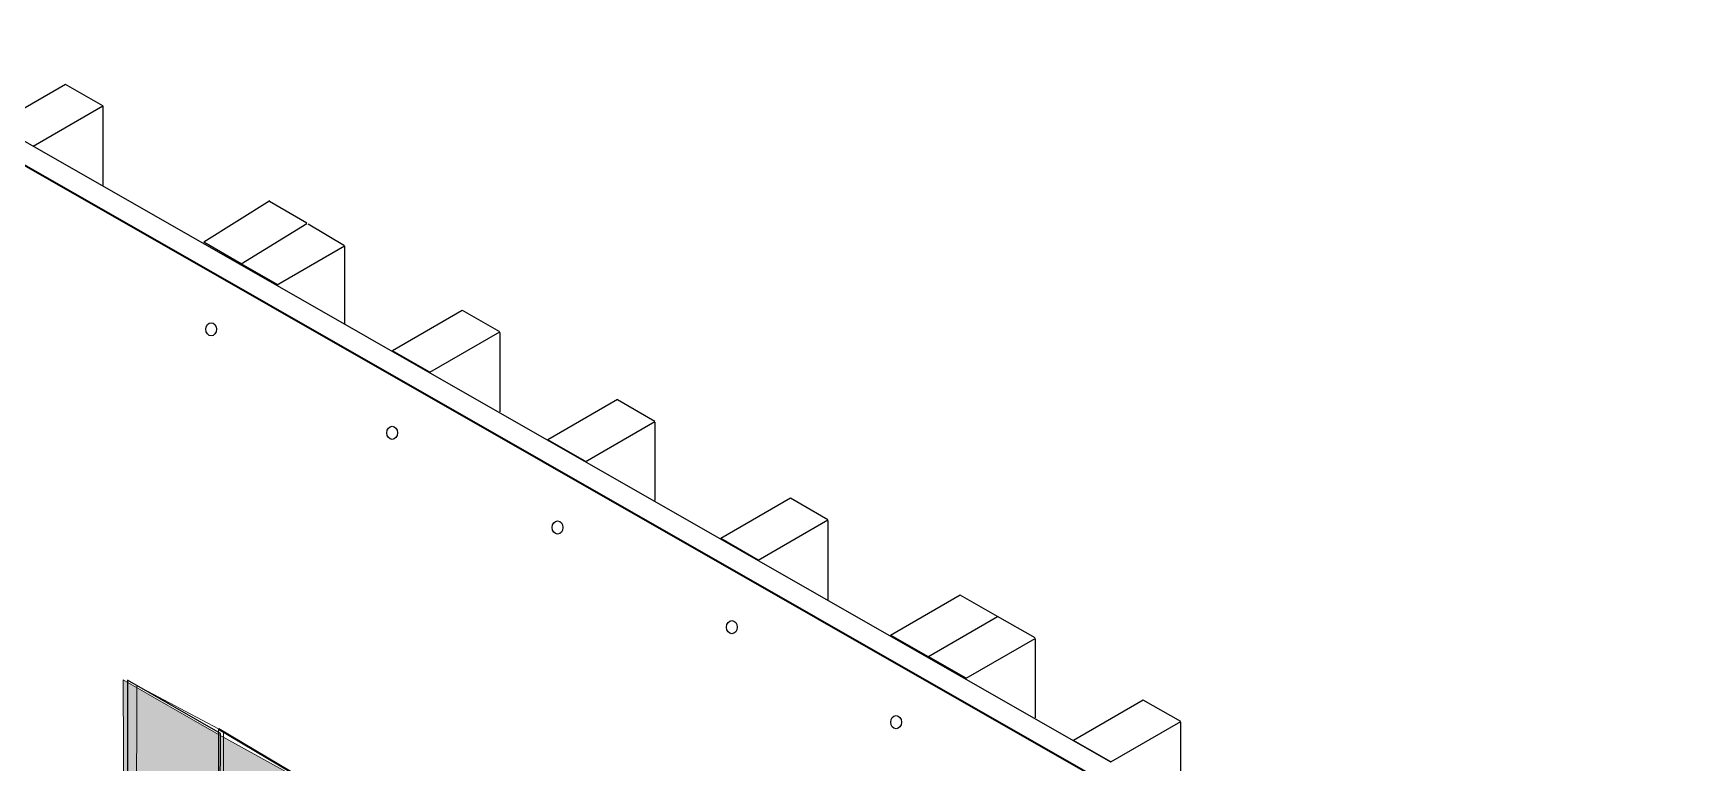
# Model space of a CAD drawing. Header units: inches. Extents: x -17.6 to 82.3, y -15.1 to 23.2.
# Drawn here: x 7.52 to 13.07, y 14.35 to 16.79 of the extents above; entities that cross this region are included whole.
import ezdxf

# ---------------------------------------------------------------- set-up
doc = ezdxf.new("R2010")
doc.units = ezdxf.units.IN
doc.header["$MEASUREMENT"] = 0
for name, color, linetype, lineweight in [('.ATI-HATCH', 7, 'Continuous', 0), ('G-ANNO-TTLB', 7, 'Continuous', 0), ('TYVEK', 7, 'Continuous', 0)]:
    doc.layers.add(name, color=color, linetype=linetype, lineweight=lineweight)
pattern_1 = [(45, (0, 0), (-7.071, 7.071), [])]

# ---------------------------------------------------------------- blocks, each defined once
blk = doc.blocks.new('Block_289')
at = {"layer": 'TYVEK', "color": 252, "lineweight": 25, "true_color": 0x848484}
for centre in [(8.1141, 15.8001), (8.7201, 15.4538), (9.274, 15.1371), (9.8574, 14.8037), (10.4071, 14.4857)]:
    blk.add_ellipse(centre, major_axis=(0, 0.0221), ratio=0.812499, dxfattribs=at)

msp = doc.modelspace()

# ---------------------------------------------------------------- hatches: boundary and pattern name
at = {"layer": '.ATI-HATCH', "true_color": 0x808080, "transparency": 33554483}
msp.add_hatch(color=8, dxfattribs=at).paths.add_polyline_path([(8.1306, 14.4485), (7.8197, 14.6269), (7.8336, 11.4485), (8.1402, 11.2672), (8.4312, 11.4374), (8.4299, 14.2836)])
at = {"layer": 'G-ANNO-TTLB', "true_color": 0xff00ff, "transparency": 33554687}
h = msp.add_hatch(color=6, dxfattribs=at)
edge = h.paths.add_edge_path()
edge.add_spline(control_points=[(24.6253, -11.0625), (24.6253, -11.0625), (-16.0625, -11.0625), (-16.0625, -11.0625), (-16.0625, -11.0625), (-16.0625, 23.0625), (-16.0625, 23.0625), (-16.0625, 23.0625), (24.6253, 23.0625), (24.6253, 23.0625), (24.6253, 23.0625), (24.6253, -11.0625), (24.6253, -11.0625)], knot_values=[0, 0, 0, 0, 1, 1, 1, 2, 2, 2, 3, 3, 3, 4, 4, 4, 4], degree=3, periodic=0)
edge = h.paths.add_edge_path()
edge.add_spline(control_points=[(-15.9375, 22.9375), (-15.9375, 22.9375), (-15.9375, -10.9375), (-15.9375, -10.9375), (-15.9375, -10.9375), (24.5003, -10.9375), (24.5003, -10.9375), (24.5003, -10.9375), (24.5003, 22.9375), (24.5003, 22.9375), (24.5003, 22.9375), (-15.9375, 22.9375), (-15.9375, 22.9375)], knot_values=[0, 0, 0, 0, 1, 1, 1, 2, 2, 2, 3, 3, 3, 4, 4, 4, 4], degree=3, periodic=0)
edge.add_line((-15.9375, 22.9375), (-15.9375, 22.9375))
at = {"layer": 'TYVEK', "true_color": 0x000000, "transparency": 33554687}
h = msp.add_hatch(dxfattribs=at)
h.set_pattern_fill('_U', color=18, scale=10, angle=45, style=2, pattern_type=0)
h.set_pattern_definition(pattern_1)
h.paths.add_polyline_path([(8.1402, 11.2672), (7.8581, 11.4362), (7.8655, 14.6085), (8.1387, 14.4631)])
h = msp.add_hatch(dxfattribs=at)
h.set_pattern_fill('_U', color=18, scale=10, angle=45, style=2, pattern_type=0)
h.set_pattern_definition(pattern_1)
h.paths.add_polyline_path([(8.4382, 11.4399), (8.1491, 11.2746), (8.1558, 14.4527), (8.4406, 14.2859)])

# ---------------------------------------------------------------- linework, layer by layer
at = {"layer": '.ATI-HATCH'}
msp.add_lwpolyline([(8.1306, 14.4485), (7.8197, 14.6269), (7.8336, 11.4485), (8.1402, 11.2672), (8.4312, 11.4374), (8.4299, 14.2836)], close=True, dxfattribs=at)
msp.add_lwpolyline([(8.1377, 14.4482)], dxfattribs=at)
at = {"layer": 'G-ANNO-TTLB'}
for points in [[(24.6253, -11.0625), (24.6253, -11.0625), (-16.0625, -11.0625), (-16.0625, -11.0625), (-16.0625, -11.0625), (-16.0625, 23.0625), (-16.0625, 23.0625), (-16.0625, 23.0625), (24.6253, 23.0625), (24.6253, 23.0625), (24.6253, 23.0625), (24.6253, -11.0625), (24.6253, -11.0625)], [(-15.9375, 22.9375), (-15.9375, 22.9375), (-15.9375, -10.9375), (-15.9375, -10.9375), (-15.9375, -10.9375), (24.5003, -10.9375), (24.5003, -10.9375), (24.5003, -10.9375), (24.5003, 22.9375), (24.5003, 22.9375), (24.5003, 22.9375), (-15.9375, 22.9375), (-15.9375, 22.9375)]]:
    msp.add_open_spline(points, degree=3, knots=[0, 0, 0, 0, 1, 1, 1, 2, 2, 2, 3, 3, 3, 4, 4, 4, 4], dxfattribs=at)
at = {"layer": 'TYVEK', "color": 33, "lineweight": 25, "true_color": 0xcc9966}
for p, q in [((7.6266, 16.6196), (7.3933, 16.4846)), ((7.7521, 16.5479), (7.6271, 16.6196)), ((7.5183, 16.4132), (7.7521, 16.5482)), ((7.7521, 16.5479), (7.7521, 16.2798)), ((8.3102, 16.2296), (8.0895, 16.0911)), ((8.4348, 16.1555), (8.3098, 16.2272)), ((8.2145, 16.0194), (8.4346, 16.1545)), ((8.5608, 16.079), (8.4384, 16.1521)), ((8.2145, 16.0194), (8.0895, 16.0911)), ((8.3334, 15.9478), (8.5608, 16.079)), ((8.5608, 16.0781), (8.5608, 15.8182)), ((8.3395, 15.9478), (8.2145, 16.0194)), ((8.9549, 15.8635), (8.7216, 15.7285)), ((9.0801, 15.7918), (8.9552, 15.8635)), ((8.8466, 15.6568), (9.0804, 15.7918)), ((9.0801, 15.7894), (9.0801, 15.5237)), ((8.8466, 15.6568), (8.7216, 15.7285)), ((9.4745, 15.5655), (9.2412, 15.4305)), ((9.5995, 15.4922), (9.4745, 15.5638)), ((9.3662, 15.3572), (9.6, 15.4922)), ((9.6, 15.4895), (9.6, 15.2278)), ((9.3662, 15.3589), (9.2412, 15.4305)), ((10.0535, 15.2347), (9.8202, 15.0998)), ((10.1785, 15.1631), (10.0535, 15.2347)), ((9.9452, 15.0281), (10.1789, 15.1631)), ((10.1785, 15.1608), (10.1785, 14.8945)), ((9.9452, 15.0281), (9.8202, 15.0998)), ((10.6215, 14.9108), (10.3882, 14.7758)), ((10.8724, 14.7676), (10.747, 14.8393)), ((10.5156, 14.7042), (10.3906, 14.7758)), ((10.6418, 14.6326), (10.8724, 14.7661)), ((10.8724, 14.7661), (10.8724, 14.4998)), ((10.6418, 14.6326), (10.5168, 14.7043)), ((11.2348, 14.5595), (11.0015, 14.4245)), ((11.3603, 14.4878), (11.2348, 14.5595)), ((11.1265, 14.3528), (11.3603, 14.4878)), ((11.3638, 8.5936), (11.3603, 14.4854)), ((11.0015, 14.4245), (11.0015, 14.4242)), ((11.1265, 14.3528), (11.0015, 14.4245))]:
    msp.add_line(p, q, dxfattribs=at)
at = {"layer": 'TYVEK', "color": 2, "lineweight": 25, "true_color": 0xffff00}
msp.add_line((11.1265, 14.3515), (7.3933, 16.4833), dxfattribs=at)
at = {"layer": 'TYVEK', "color": 2, "lineweight": 35, "true_color": 0xffff00}
for p, q in [((11.0573, 14.3112), (7.3241, 16.443)), ((8.1387, 14.4631), (10.2116, 13.2384))]:
    msp.add_line(p, q, dxfattribs=at)
at = {"layer": 'TYVEK', "color": 191, "lineweight": 25, "true_color": 0xbf7fff}
for p, q in [((7.8336, 14.6268), (7.8336, 11.4485)), ((8.1451, 14.4482), (7.8336, 14.6268)), ((8.1409, 11.2686), (8.1451, 14.4482))]:
    msp.add_line(p, q, dxfattribs=at)
at = {"layer": 'TYVEK', "color": 33, "lineweight": 25, "true_color": 0xcc9966}
msp.add_lwpolyline([(10.5132, 14.7042), (10.747, 14.8391), (10.622, 14.9108)], dxfattribs=at)
at = {"layer": 'TYVEK'}
msp.add_lwpolyline([(8.1402, 11.2672), (7.8581, 11.4362), (7.8655, 14.6085), (8.1387, 14.4631)], close=True, dxfattribs=at)
msp.add_lwpolyline([(8.4382, 11.4399), (8.1491, 11.2746), (8.1558, 14.4527), (8.4406, 14.2859)], dxfattribs=at)

# ---------------------------------------------------------------- block references
msp.add_blockref('Block_289', (0, 0), dxfattribs=at)

doc.saveas('drawing.dxf')
